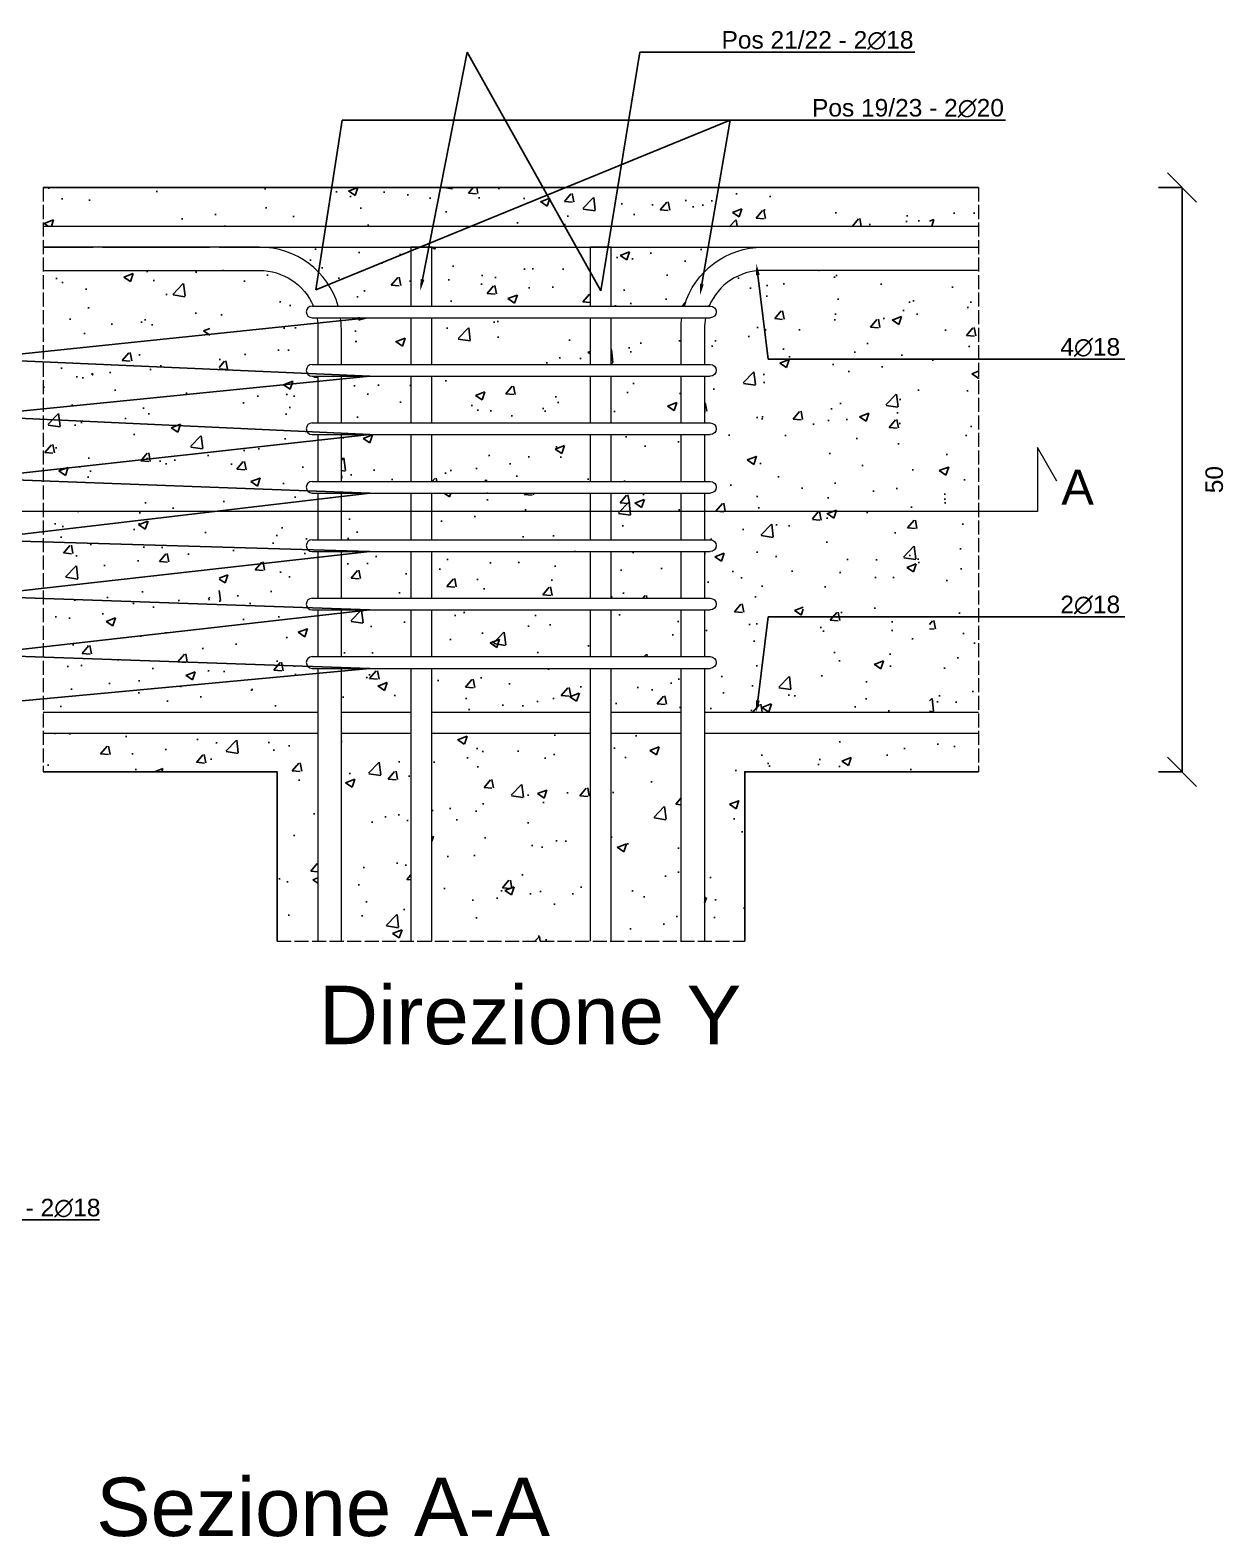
# Model space of a CAD drawing. Header units: millimetres. Extents: x -455371 to 117772, y -78417 to 116564.
# Drawn here: x -325683 to -324661, y 115198 to 116487 of the extents above; entities that cross this region are included whole.
import ezdxf
from ezdxf import colors
from ezdxf.entities.mleader import LeaderData, LeaderLine
from ezdxf.math import Vec2, Vec3

# ---------------------------------------------------------------- set-up
doc = ezdxf.new("R2010")
doc.units = ezdxf.units.MM
doc.linetypes.add('ACAD_ISO02W100', pattern=[15, 12, -3])
doc.layers.get('0').update_dxf_attribs({"color": 255})
for name, color, linetype, lineweight in [('armature', 5, 'Continuous', 18), ('Cls', 7, 'Continuous', 25), ('quote', 5, 'Continuous', 15), ('Scritte', 7, 'Continuous', 15), ('staffe', 10, 'Continuous', 15), ('tratteggio 1 a 50', 230, 'ACAD_ISO02W100', 15)]:
    doc.layers.add(name, color=color, linetype=linetype, lineweight=lineweight)
doc.layers.add('RETINI', color=253, linetype='Continuous')
doc.styles.get("Standard").update_dxf_attribs({"font": 'arial.ttf'})
doc.dimstyles.new('scala 1 a 10', dxfattribs={"dimtxt": 15, "dimasz": 25, "dimexe": 0.183, "dimexo": 0.1, "dimgap": 20, "dimtad": 2, "dimdec": 0, "dimlfac": 0.1, "dimzin": 0, "dimdsep": 46, "dimtxsty": 'Standard', "dimblk": 'OBLIQUE', "dimcen": -25, "dimadec": 0, "dimazin": 0, "dimtfac": 1, "dimtdec": 0, "dimtofl": 0, "dimtmove": 0, "dimatfit": 3, "dimfxl": 20, "dimfxlon": 1, "dimtolj": 1, "dimtzin": 0, "dimarcsym": 0})

# ---------------------------------------------------------------- blocks, each defined once
blk = doc.blocks.new('*U1378')
at = {"layer": 'staffe'}
for points in [[(-170.3, 5, 1), (-170.3, -5), (170.3, -5)], [(-170.3, 5), (170.3, 5, -1), (170.3, -5)]]:
    blk.add_lwpolyline(points, format="xyb", dxfattribs=at)
blk = doc.blocks.new('*U1377')
at = {"layer": 'armature', "color": 0, "linetype": 'ByBlock', "lineweight": -2, "transparency": 16777216}
for p in [(0, 0), (0, -50), (0, -100), (0, -150), (0, -200), (0, -250), (0, -300)]:
    blk.add_blockref('*U1378', p, dxfattribs=at)
blk = doc.blocks.new('_Oblique')
at = {"color": 0, "linetype": 'ByBlock', "lineweight": -2}
blk.add_line((-0.5, -0.5), (0.5, 0.5), dxfattribs=at)
blk = doc.blocks.new('*D2429')
at = {"layer": 'Defpoints', "color": 0, "transparency": 16777216}
for p in [(-325672.2, 116352.6), (-324698.1, 116352.6), (-325672.2, 115852.6)]:
    blk.add_point(p, dxfattribs=at)
at = {"layer": 'quote', "color": 0, "lineweight": -2, "transparency": 16777216}
for p, q in [((-324718.1, 116352.6), (-324697.9, 116352.6)), ((-324698.1, 115852.6), (-324698.1, 116352.6)), ((-324718.1, 115852.6), (-324697.9, 115852.6))]:
    blk.add_line(p, q, dxfattribs=at)
at = {"layer": 'quote', "color": 0, "lineweight": -2, "transparency": 16777216, "xscale": 25, "yscale": 25, "zscale": 25}
for p, rotation in [((-324698.1, 116352.6), 90), ((-324698.1, 115852.6), 270)]:
    blk.add_blockref('_Oblique', p, dxfattribs=dict(at, rotation=rotation))
at = {"layer": 'quote', "color": 0, "transparency": 16777216, "insert": (-324670.5, 116102.6), "char_height": 15, "attachment_point": 5, "rotation": 90}
blk.add_mtext('\\A1;50', dxfattribs=at)

msp = doc.modelspace()

# ---------------------------------------------------------------- hatches: boundary and pattern name
at = {"layer": 'RETINI'}
h = msp.add_hatch(dxfattribs=at)
h.set_pattern_fill('AR-CONC', color=256, scale=0.45)
h.paths.add_polyline_path([(-325022.2, 116281.6), (-325056.6, 116281.6, 0.300735), (-325102.6, 116251.1), (-325101.6, 116251.1, -0.999848), (-325101.6, 116241.1), (-325105.6, 116241.1, 0.048213), (-325106.6, 116231.6), (-325106.6, 116201.1), (-325101.6, 116201.1, -0.999848), (-325101.6, 116191.1), (-325106.6, 116191.1), (-325106.6, 116163), (-325106.6, 116151.1), (-325101.6, 116151.1, -0.999848), (-325101.6, 116141.1), (-325106.6, 116141.1), (-325106.6, 116101.1), (-325101.6, 116101.1, -0.999848), (-325101.6, 116091.1), (-325106.6, 116091.1), (-325106.6, 116051.1), (-325101.6, 116051.1, -0.999848), (-325101.6, 116041.1), (-325106.6, 116041.1), (-325106.6, 116001.1), (-325101.6, 116001.1, -0.999848), (-325101.6, 115991.1), (-325106.6, 115991.1), (-325106.6, 115951.1), (-325101.6, 115951.1, -0.999848), (-325101.6, 115941.1), (-325106.6, 115941.1), (-325106.6, 115903.6), (-325022.2, 115903.6)])
h.paths.add_polyline_path([(-324922.2, 116281.6), (-325014.2, 116281.6), (-325014.2, 115903.6), (-324922.2, 115903.6)])
h.paths.add_polyline_path([(-324872.2, 116281.6), (-324914.2, 116281.6), (-324914.2, 115903.6), (-324872.2, 115903.6)])
h.paths.add_polyline_path([(-324872.2, 116352.6), (-325072.2, 116352.6), (-325472.2, 116352.6), (-325672.2, 116352.6), (-325672.2, 116319.6), (-325629.6, 116319.6), (-325629.6, 116323.6, -0.980879), (-325621.6, 116323.7), (-325621.6, 116319.6), (-325529.6, 116319.6), (-325529.6, 116323.6, -0.980879), (-325521.6, 116323.7), (-325521.6, 116319.6), (-325022.2, 116319.6), (-325022.2, 116323.4, -1.019494), (-325014.2, 116323.6), (-325014.2, 116319.6), (-324922.2, 116319.6), (-324922.2, 116323.4, -1.019494), (-324914.2, 116323.6), (-324914.2, 116319.6), (-324872.2, 116319.6)])
edge = h.paths.add_edge_path()
edge.add_arc((-325442.7, 115702.6), 5, 90.0176, 270.0177, ccw=False)
edge.add_arc((-325442.7, 115702.6), 5, 90.0176, 270.0177)
edge = h.paths.add_edge_path()
edge.add_line((-325472.2, 115707.6), (-325442.7, 115707.6))
edge.add_line((-325442.7, 115707.6), (-325437.2, 115707.6))
edge.add_line((-325437.2, 115707.6), (-325437.2, 115797.6))
edge.add_line((-325437.2, 115797.6), (-325442.7, 115797.6))
edge.add_arc((-325442.7, 115802.6), 5, 90.0176, 270.0177, ccw=False)
edge.add_line((-325442.7, 115807.6), (-325437.2, 115807.6))
edge.add_line((-325437.2, 115807.6), (-325437.2, 115885.6))
edge.add_line((-325437.2, 115885.6), (-325521.6, 115885.6))
edge.add_line((-325521.6, 115885.6), (-325521.6, 115881.6))
edge.add_arc((-325525.6, 115881.4), 4, -180, 2.2127, ccw=False)
edge.add_line((-325529.6, 115881.4), (-325529.6, 115885.6))
edge.add_line((-325529.6, 115885.6), (-325621.6, 115885.6))
edge.add_line((-325621.6, 115885.6), (-325621.6, 115881.6))
edge.add_arc((-325625.6, 115881.4), 4, -180, 2.2127, ccw=False)
edge.add_line((-325629.6, 115881.4), (-325629.6, 115885.6))
edge.add_line((-325629.6, 115885.6), (-325672.2, 115885.6))
edge.add_line((-325672.2, 115885.6), (-325672.2, 115852.6))
edge.add_line((-325672.2, 115852.6), (-325472.2, 115852.6))
edge.add_line((-325472.2, 115852.6), (-325472.2, 115707.6))
edge = h.paths.add_edge_path()
edge.add_line((-325106.6, 115707.6), (-325072.2, 115707.6))
edge.add_line((-325072.2, 115707.6), (-325072.2, 115852.6))
edge.add_line((-325072.2, 115852.6), (-324872.2, 115852.6))
edge.add_line((-324872.2, 115852.6), (-324872.2, 115885.6))
edge.add_line((-324872.2, 115885.6), (-324914.2, 115885.6))
edge.add_line((-324914.2, 115885.6), (-324914.2, 115881.4))
edge.add_arc((-324918.2, 115881.4), 4, -177.7873, 0, ccw=False)
edge.add_line((-324922.2, 115881.2), (-324922.2, 115885.6))
edge.add_line((-324922.2, 115885.6), (-325014.2, 115885.6))
edge.add_line((-325014.2, 115885.6), (-325014.2, 115881.4))
edge.add_arc((-325018.2, 115881.4), 4, -177.7873, 0, ccw=False)
edge.add_line((-325022.2, 115881.2), (-325022.2, 115885.6))
edge.add_line((-325022.2, 115885.6), (-325106.6, 115885.6))
edge.add_line((-325106.6, 115885.6), (-325106.6, 115807.6))
edge.add_line((-325106.6, 115807.6), (-325102.2, 115807.6))
edge.add_arc((-325102.2, 115802.6), 5, -89.9825, 90, ccw=False)
edge.add_line((-325102.2, 115797.6), (-325106.6, 115797.6))
edge.add_line((-325106.6, 115797.6), (-325106.6, 115707.6))
h = msp.add_hatch(dxfattribs=at)
h.set_pattern_fill('AR-CONC', color=256, scale=0.45)
h.paths.add_polyline_path([(-325629.6, 116281.6), (-325672.2, 116281.6), (-325672.2, 115903.6), (-325629.6, 115903.6)])
h.paths.add_polyline_path([(-325529.6, 116281.6), (-325621.6, 116281.6), (-325621.6, 115903.6), (-325529.6, 115903.6)])
h.paths.add_polyline_path([(-325442.2, 116201.1), (-325437.2, 116201.1), (-325437.2, 116231.6, 0.048213), (-325438.1, 116241.1), (-325442.2, 116241.1, -1), (-325442.2, 116251.1), (-325441.1, 116251.1, 0.300735), (-325487.2, 116281.6), (-325521.6, 116281.6), (-325521.6, 115903.6), (-325437.2, 115903.6), (-325437.2, 115941.1), (-325442.2, 115941.1, -1), (-325442.2, 115951.1), (-325437.2, 115951.1), (-325437.2, 115991.1), (-325442.2, 115991.1, -1), (-325442.2, 116001.1), (-325437.2, 116001.1), (-325437.2, 116041.1), (-325442.2, 116041.1, -1), (-325442.2, 116051.1), (-325437.2, 116051.1), (-325437.2, 116091.1), (-325442.2, 116091.1, -1), (-325442.2, 116101.1), (-325437.2, 116101.1), (-325437.2, 116141.1), (-325442.2, 116141.1, -1), (-325442.2, 116151.1), (-325437.2, 116151.1), (-325437.2, 116163), (-325437.2, 116191.1), (-325442.2, 116191.1, -1)])
h.paths.add_polyline_path([(-325357.8, 116301.6), (-325487.2, 116301.6, -0.333434), (-325419.9, 116251.1), (-325357.8, 116251.1)])
h.paths.add_polyline_path([(-325204.5, 116301.6), (-325339.8, 116301.6), (-325339.8, 116251.1), (-325204.5, 116251.1)])
h.paths.add_polyline_path([(-325056.6, 116301.6), (-325186.5, 116301.6), (-325186.5, 116251.1), (-325123.8, 116251.1, -0.333434)])
h.paths.add_polyline_path([(-325126.6, 116231.6, -0.034319), (-325125.9, 116241.1), (-325186.5, 116241.1), (-325186.5, 116201.1), (-325126.6, 116201.1)])
h.paths.add_polyline_path([(-325204.5, 116241.1), (-325339.8, 116241.1), (-325339.8, 116201.1), (-325204.5, 116201.1)])
h.paths.add_polyline_path([(-325357.8, 116241.1), (-325417.8, 116241.1, -0.034319), (-325417.2, 116231.6), (-325417.2, 116201.1), (-325357.8, 116201.1)])
h.paths.add_polyline_path([(-325357.8, 116191.1), (-325417.2, 116191.1), (-325417.2, 116163), (-325417.2, 116151.1), (-325357.8, 116151.1)])
h.paths.add_polyline_path([(-325204.5, 116191.1), (-325339.8, 116191.1), (-325339.8, 116151.1), (-325204.5, 116151.1)])
h.paths.add_polyline_path([(-325126.6, 116191.1), (-325186.5, 116191.1), (-325186.5, 116151.1), (-325126.6, 116151.1), (-325126.6, 116163)])
h.paths.add_polyline_path([(-325126.6, 116141.1), (-325186.5, 116141.1), (-325186.5, 116101.1), (-325126.6, 116101.1)])
h.paths.add_polyline_path([(-325204.5, 116141.1), (-325339.8, 116141.1), (-325339.8, 116101.1), (-325204.5, 116101.1)])
h.paths.add_polyline_path([(-325357.8, 116141.1), (-325417.2, 116141.1), (-325417.2, 116101.1), (-325357.8, 116101.1)])
h.paths.add_polyline_path([(-325357.8, 116091.1), (-325417.2, 116091.1), (-325417.2, 116051.1), (-325357.8, 116051.1)])
h.paths.add_polyline_path([(-325204.5, 116091.1), (-325339.8, 116091.1), (-325339.8, 116051.1), (-325204.5, 116051.1)])
h.paths.add_polyline_path([(-325126.6, 116091.1), (-325186.5, 116091.1), (-325186.5, 116051.1), (-325126.6, 116051.1)])
h.paths.add_polyline_path([(-325126.6, 116041.1), (-325186.5, 116041.1), (-325186.5, 116001.1), (-325126.6, 116001.1)])
h.paths.add_polyline_path([(-325204.5, 116041.1), (-325339.8, 116041.1), (-325339.8, 116001.1), (-325204.5, 116001.1)])
h.paths.add_polyline_path([(-325357.8, 116041.1), (-325417.2, 116041.1), (-325417.2, 116001.1), (-325357.8, 116001.1)])
h.paths.add_polyline_path([(-325357.8, 115991.1), (-325417.2, 115991.1), (-325417.2, 115951.1), (-325357.8, 115951.1)])
h.paths.add_polyline_path([(-325204.5, 115991.1), (-325339.8, 115991.1), (-325339.8, 115951.1), (-325204.5, 115951.1)])
h.paths.add_polyline_path([(-325126.6, 115991.1), (-325186.5, 115991.1), (-325186.5, 115951.1), (-325126.6, 115951.1)])
h.paths.add_polyline_path([(-325126.6, 115941.1), (-325186.5, 115941.1), (-325186.5, 115903.6), (-325126.6, 115903.6)])
h.paths.add_polyline_path([(-325204.5, 115941.1), (-325339.8, 115941.1), (-325339.8, 115903.6), (-325204.5, 115903.6)])
h.paths.add_polyline_path([(-325357.8, 115941.1), (-325417.2, 115941.1), (-325417.2, 115903.6), (-325357.8, 115903.6)])
h.paths.add_polyline_path([(-325357.8, 115885.6), (-325417.2, 115885.6), (-325417.2, 115807.6), (-325357.8, 115807.6)])
h.paths.add_polyline_path([(-325204.5, 115885.6), (-325339.8, 115885.6), (-325339.8, 115807.6), (-325204.5, 115807.6)])
h.paths.add_polyline_path([(-325126.6, 115885.6), (-325186.5, 115885.6), (-325186.5, 115807.6), (-325126.6, 115807.6)])
h.paths.add_polyline_path([(-325126.6, 115797.6), (-325186.5, 115797.6), (-325186.5, 115707.6), (-325126.6, 115707.6)])
h.paths.add_polyline_path([(-325204.5, 115797.6), (-325339.8, 115797.6), (-325339.8, 115707.6), (-325204.5, 115707.6)])
h.paths.add_polyline_path([(-325357.8, 115797.6), (-325417.2, 115797.6), (-325417.2, 115707.6), (-325357.8, 115707.6)])

# ---------------------------------------------------------------- linework, layer by layer
at = {"layer": 'armature'}
for points in [[(-325672.2, 116319.6), (-325629.6, 116319.6)], [(-325629.6, 116319.6), (-325529.6, 116319.6)], [(-325529.6, 116319.6), (-325014.2, 116319.6)], [(-325014.2, 116319.6), (-324903.4, 116319.6)], [(-324914.2, 116319.6), (-324872.2, 116319.6)], [(-325672.2, 116301.6), (-325629.6, 116301.6)], [(-325629.6, 116301.6), (-325672.2, 116301.6)], [(-325529.6, 116301.6), (-325629.6, 116301.6)], [(-325621.6, 116301.6), (-325529.6, 116301.6)], [(-325521.6, 116301.6), (-325022.2, 116301.6)], [(-325339.8, 116251.1), (-325339.8, 116301.6), (-325357.8, 116301.6), (-325357.8, 116251.1)], [(-325186.5, 116251.1), (-325186.5, 116301.6), (-325204.5, 116301.6), (-325204.5, 116251.1)], [(-325022.2, 116301.6), (-324922.2, 116301.6)], [(-325014.2, 116301.6), (-324922.2, 116301.6)], [(-324922.2, 116301.6), (-324872.2, 116301.6)], [(-324922.2, 116301.6), (-324872.2, 116301.6)], [(-325672.2, 116281.6), (-325629.6, 116281.6)], [(-325629.6, 116281.6), (-325521.6, 116281.6)], [(-324922.2, 116281.6), (-325014.2, 116281.6)], [(-324872.2, 116281.6), (-324922.2, 116281.6)], [(-325357.8, 116241.1), (-325357.8, 116201.1)], [(-325339.8, 116201.1), (-325339.8, 116241.1)], [(-325204.5, 116241.1), (-325204.5, 116201.1)], [(-325186.5, 116201.1), (-325186.5, 116241.1)], [(-325437.2, 116191.1), (-325437.2, 116163), (-325437.2, 116151.1)], [(-325417.2, 116151.1), (-325417.2, 116163), (-325417.2, 116191.1)], [(-325357.8, 116191.1), (-325357.8, 116151.1)], [(-325339.8, 116151.1), (-325339.8, 116191.1)], [(-325204.5, 116191.1), (-325204.5, 116151.1)], [(-325186.5, 116151.1), (-325186.5, 116191.1)], [(-325126.6, 116151.1), (-325126.6, 116163), (-325126.6, 116191.1)], [(-325106.6, 116191.1), (-325106.6, 116163), (-325106.6, 116151.1)], [(-325437.2, 116141.1), (-325437.2, 116101.1)], [(-325417.2, 116101.1), (-325417.2, 116141.1)], [(-325357.8, 116141.1), (-325357.8, 116101.1)], [(-325339.8, 116101.1), (-325339.8, 116141.1)], [(-325204.5, 116141.1), (-325204.5, 116101.1)], [(-325186.5, 116101.1), (-325186.5, 116141.1)], [(-325126.6, 116101.1), (-325126.6, 116141.1)], [(-325106.6, 116141.1), (-325106.6, 116101.1)], [(-325437.2, 116091.1), (-325437.2, 116051.1)], [(-325417.2, 116051.1), (-325417.2, 116091.1)], [(-325357.8, 116091.1), (-325357.8, 116051.1)], [(-325339.8, 116051.1), (-325339.8, 116091.1)], [(-325204.5, 116091.1), (-325204.5, 116051.1)], [(-325186.5, 116051.1), (-325186.5, 116091.1)], [(-325126.6, 116051.1), (-325126.6, 116091.1)], [(-325106.6, 116091.1), (-325106.6, 116051.1)], [(-325437.2, 116041.1), (-325437.2, 116001.1)], [(-325417.2, 116001.1), (-325417.2, 116041.1)], [(-325357.8, 116041.1), (-325357.8, 116001.1)], [(-325339.8, 116001.1), (-325339.8, 116041.1)], [(-325204.5, 116041.1), (-325204.5, 116001.1)], [(-325186.5, 116001.1), (-325186.5, 116041.1)], [(-325126.6, 116001.1), (-325126.6, 116041.1)], [(-325106.6, 116041.1), (-325106.6, 116001.1)], [(-325437.2, 115991.1), (-325437.2, 115951.1)], [(-325417.2, 115951.1), (-325417.2, 115991.1)], [(-325357.8, 115991.1), (-325357.8, 115951.1)], [(-325339.8, 115951.1), (-325339.8, 115991.1)], [(-325204.5, 115991.1), (-325204.5, 115951.1)], [(-325186.5, 115951.1), (-325186.5, 115991.1)], [(-325126.6, 115951.1), (-325126.6, 115991.1)], [(-325106.6, 115991.1), (-325106.6, 115951.1)], [(-325437.2, 115941.1), (-325437.2, 115807.6)], [(-325417.2, 115807.6), (-325417.2, 115941.1)], [(-325357.8, 115941.1), (-325357.8, 115807.6)], [(-325339.8, 115807.6), (-325339.8, 115941.1)], [(-325204.5, 115941.1), (-325204.5, 115807.6)], [(-325186.5, 115807.6), (-325186.5, 115941.1)], [(-325126.6, 115807.6), (-325126.6, 115941.1)], [(-325106.6, 115941.1), (-325106.6, 115807.6)], [(-325672.2, 115903.6), (-325629.6, 115903.6)], [(-325629.6, 115903.6), (-325521.6, 115903.6)], [(-325521.6, 115903.6), (-325437.2, 115903.6)], [(-325417.2, 115903.6), (-325357.8, 115903.6)], [(-325339.8, 115903.6), (-325204.5, 115903.6)], [(-325186.5, 115903.6), (-325126.6, 115903.6)], [(-325106.6, 115903.6), (-325022.2, 115903.6)], [(-325022.2, 115903.6), (-324914.2, 115903.6)], [(-324914.2, 115903.6), (-324872.2, 115903.6)], [(-325672.2, 115885.6), (-325629.6, 115885.6)], [(-325629.6, 115885.6), (-325521.6, 115885.6)], [(-325521.6, 115885.6), (-325437.2, 115885.6)], [(-325417.2, 115885.6), (-325357.8, 115885.6)], [(-325339.8, 115885.6), (-325204.5, 115885.6)], [(-325186.5, 115885.6), (-325126.6, 115885.6)], [(-325106.6, 115885.6), (-325014.2, 115885.6)], [(-325014.2, 115885.6), (-324922.2, 115885.6)], [(-324922.2, 115885.6), (-324872.2, 115885.6)], [(-325437.2, 115807.6), (-325437.2, 115707.6)], [(-325417.2, 115707.6), (-325417.2, 115807.6)], [(-325357.8, 115807.6), (-325357.8, 115707.6)], [(-325339.8, 115707.6), (-325339.8, 115807.6)], [(-325204.5, 115807.6), (-325204.5, 115707.6)], [(-325186.5, 115707.6), (-325186.5, 115807.6)], [(-325126.6, 115707.6), (-325126.6, 115807.6)], [(-325106.6, 115807.6), (-325106.6, 115707.6)]]:
    msp.add_lwpolyline(points, dxfattribs=at)
for points in [[(-325419.9, 116251.1, 0.333434), (-325487.2, 116301.6), (-325529.6, 116301.6)], [(-325123.8, 116251.1, -0.333434), (-325056.6, 116301.6), (-325022.2, 116301.6)], [(-325521.6, 116281.6), (-325487.2, 116281.6, -0.300735), (-325441.1, 116251.1, -0.300735)], [(-325014.2, 116281.6), (-325056.6, 116281.6, 0.300735), (-325102.6, 116251.1, 0.300735)], [(-325438.1, 116241.1, -0.048213), (-325437.2, 116231.6), (-325437.2, 116201.1)], [(-325417.2, 116201.1), (-325417.2, 116231.6, 0.034319), (-325417.8, 116241.1)], [(-325126.6, 116201.1), (-325126.6, 116231.6, -0.034319), (-325125.9, 116241.1)], [(-325105.6, 116241.1, 0.048213), (-325106.6, 116231.6), (-325106.6, 116201.1)]]:
    msp.add_lwpolyline(points, format="xyb", dxfattribs=at)
at = {"layer": 'Cls'}
for points in [[(-325672.2, 116352.6), (-325472.2, 116352.6), (-325072.2, 116352.6), (-324872.2, 116352.6)], [(-325472.2, 115707.6), (-325472.2, 115852.6), (-325672.2, 115852.6)], [(-324872.2, 115852.6), (-325072.2, 115852.6), (-325072.2, 115707.6)]]:
    msp.add_lwpolyline(points, dxfattribs=at)
at = {"layer": 'quote'}
for p, q in [((-324805.2, 116101.4), (-324821.7, 116130.2)), ((-324821.7, 116130.2), (-324821.7, 116075.4)), ((-324821.7, 116075.4), (-325766.2, 116075.4))]:
    msp.add_line(p, q, dxfattribs=at)
at = {"layer": 'tratteggio 1 a 50'}
for points in [[(-325672.2, 116352.6), (-325672.2, 115852.6)], [(-324872.2, 116352.6), (-324872.2, 115852.6)], [(-325472.2, 115707.6), (-325072.2, 115707.6)]]:
    msp.add_lwpolyline(points, dxfattribs=at)

# ---------------------------------------------------------------- block references
at = {"layer": 'armature'}
msp.add_blockref('*U1377', (-325271.9, 116246.1), dxfattribs=at)

# ---------------------------------------------------------------- texts
at = {"layer": 'Scritte', "attachment_point": 1}
for s, width, heights, insert, char_height in [('\\pxt16;A', 52.404, [0], (-324801.4, 116111.1), 30), ('Direzione Y', 381.257, [89.6], (-325436.2, 115669.5), 50), ('Sezione A-A', 421.816, [0], (-325626.9, 115248.6), 50)]:
    msp.add_mtext_dynamic_manual_height_columns(s, width=width, gutter_width=12.5, heights=heights, dxfattribs=dict(at, insert=insert, char_height=char_height))

# ---------------------------------------------------------------- dimensions: what is measured, and where the dimension line sits
at = {"layer": 'quote'}
dim = msp.add_linear_dim(base=(-324698.1, 116352.6), p1=(-325672.2, 115852.6), p2=(-325672.2, 116352.6), angle=90, dimstyle='scala 1 a 10', dxfattribs=at)
dim.commit()
dim.dimension.update_dxf_attribs({"geometry": '*D2429', "text_midpoint": (-324670.5, 116102.6)})

# ---------------------------------------------------------------- leaders
ml = msp.add_multileader_mtext('Standard', dxfattribs=at)
ml.set_content('Pos 21/22 - 2∅18', color=256)
ml.set_leader_properties()
ml.build(insert=Vec2(0, 0))
ml.multileader.update_dxf_attribs({"text_left_attachment_type": 6, "text_right_attachment_type": 6, "dogleg_length": 20, "arrow_head_size": 10})
ctx = ml.context
ctx.base_point, ctx.char_height, ctx.arrow_head_size, ctx.landing_gap_size, ctx.plane_origin = Vec3(-325142, 116468.4), 15, 10, 50, Vec3(-325325.8, 116420.4)
ctx.left_attachment, ctx.right_attachment = 6, 6
notes = []
notes.append((ctx, [(0, (1, 1, 0), (-325162, 116468.4), (1, 0), 20, [(2, [(-325349.7, 116264.1), (-325309.7, 116468.4), (-325195.1, 116264.1), (-325162, 116468.4)], 0, [])])]))
ctx.mtext.insert, ctx.mtext.flow_direction = Vec3(-325092, 116486.4), 5
ml = msp.add_multileader_mtext('Standard', dxfattribs=at)
ml.set_content('Pos 19/23 - 2∅20', color=256)
ml.set_leader_properties()
ml.build(insert=Vec2(0, 0))
ml.multileader.update_dxf_attribs({"text_left_attachment_type": 6, "text_right_attachment_type": 6, "dogleg_length": 20, "arrow_head_size": 10})
ctx = ml.context
ctx.base_point, ctx.char_height, ctx.arrow_head_size, ctx.landing_gap_size, ctx.plane_origin = Vec3(-325064.6, 116410.3), 15, 10, 50, Vec3(-325112.1, 116400)
ctx.left_attachment, ctx.right_attachment = 6, 6
notes.append((ctx, [(0, (1, 1, 0), (-325084.6, 116410.3), (1, 0), 20, [(0, [(-325110.5, 116260.1), (-325084.6, 116410.3), (-325438.9, 116265), (-325416.4, 116410.3)], 0, [])])]))
ctx.mtext.insert, ctx.mtext.flow_direction = Vec3(-325014.6, 116428.3), 5
ml = msp.add_multileader_mtext('Standard', dxfattribs=at)
ml.set_content('4∅18', color=256)
ml.set_leader_properties()
ml.build(insert=Vec2(0, 0))
ml.multileader.update_dxf_attribs({"text_left_attachment_type": 6, "text_right_attachment_type": 6, "dogleg_length": 20, "arrow_head_size": 10})
ctx = ml.context
ctx.base_point, ctx.char_height, ctx.arrow_head_size, ctx.landing_gap_size, ctx.plane_origin = Vec3(-324852.2, 116205.7), 15, 10, 50, Vec3(-324747.8, 116216)
ctx.left_attachment, ctx.right_attachment = 6, 6
notes.append((ctx, [(0, (1, 1, 0), (-324872.2, 116205.7), (1, 0), 20, [(0, [(-325062.2, 116287.5), (-325052.1, 116205.7)], 0, [])])]))
ctx.mtext.insert, ctx.mtext.flow_direction = Vec3(-324802.2, 116223.7), 5
ml = msp.add_multileader_mtext('Standard', dxfattribs=at)
ml.set_content('7∅10/5', color=256)
ml.set_leader_properties()
ml.build(insert=Vec2(0, 0))
ml.multileader.update_dxf_attribs({"text_left_attachment_type": 6, "text_right_attachment_type": 6, "dogleg_length": 20, "arrow_head_size": 10})
ctx = ml.context
ctx.base_point, ctx.char_height, ctx.arrow_head_size, ctx.landing_gap_size, ctx.plane_origin = Vec3(-325919, 116259.4), 15, 10, 50, Vec3(-325501.2, 116335.5)
ctx.left_attachment, ctx.right_attachment, ctx.text_align_type = 6, 6, 2
notes.append((ctx, [(0, (1, 1, 0), (-325732.1, 116259.4), (-1, 0), 20, [(6, [(-325392.7, 116241.1), (-325732.1, 116206), (-325392.7, 116191.1), (-325732.1, 116157.1), (-325392.7, 116141.1), (-325732.1, 116103.7), (-325392.7, 116091.1), (-325732.1, 116051.1), (-325392.7, 116041.1), (-325732.1, 116003), (-325392.7, 115991.1), (-325732.1, 115952.7), (-325392.7, 115941.1), (-325732.1, 115909.5)], 0, [])])]))
ctx.mtext.insert, ctx.mtext.alignment, ctx.mtext.flow_direction = Vec3(-325802.1, 116277.4), 3, 5
ml = msp.add_multileader_mtext('Standard', dxfattribs=at)
ml.set_content('2∅18', color=256)
ml.set_leader_properties()
ml.build(insert=Vec2(0, 0))
ml.multileader.update_dxf_attribs({"text_left_attachment_type": 6, "text_right_attachment_type": 6, "dogleg_length": 20, "arrow_head_size": 10})
ctx = ml.context
ctx.base_point, ctx.char_height, ctx.arrow_head_size, ctx.landing_gap_size, ctx.plane_origin = Vec3(-324852.2, 115985.3), 15, 10, 50, Vec3(-324747.8, 115975)
ctx.left_attachment, ctx.right_attachment = 6, 6
notes.append((ctx, [(0, (1, 1, 0), (-324872.2, 115985.3), (1, 0), 20, [(0, [(-325062.2, 115903.6), (-325052.1, 115985.3)], 0, [])])]))
ctx.mtext.insert, ctx.mtext.flow_direction = Vec3(-324802.2, 116003.3), 5
ml = msp.add_multileader_mtext('Standard', dxfattribs=at)
ml.set_content('Pos 20 - 2∅18', color=256)
ml.set_leader_properties()
ml.build(insert=Vec2(0, 0))
ml.multileader.update_dxf_attribs({"text_left_attachment_type": 6, "text_right_attachment_type": 6, "dogleg_length": 20, "arrow_head_size": 10})
ctx = ml.context
ctx.base_point, ctx.char_height, ctx.arrow_head_size, ctx.landing_gap_size, ctx.plane_origin = Vec3(-325808.3, 115469.2), 15, 10, 50, Vec3(-325949.6, 115508.6)
ctx.left_attachment, ctx.right_attachment = 6, 6
notes.append((ctx, [(0, (1, 1, 0), (-325828.3, 115469.2), (1, 0), 20, [(1, [(-325950.6, 115507), (-325828.3, 115469.2), (-325949.6, 115612.6), (-325828.3, 115578)], 0, [])])]))
ctx.mtext.insert, ctx.mtext.flow_direction = Vec3(-325758.3, 115487.2), 5
for ctx, leaders in notes:
    for number, flags, end, landing, length, lines in leaders:
        leader = LeaderData()
        leader.index, (leader.has_last_leader_line, leader.has_dogleg_vector, leader.attachment_direction) = number, flags
        leader.last_leader_point, leader.dogleg_vector, leader.dogleg_length = Vec3(end), Vec3(landing), length
        for number, points, colour, breaks in lines:
            line = LeaderLine()
            line.index, line.vertices, line.color, line.breaks = number, Vec3.list(points), colors.encode_raw_color(colour), breaks
            leader.lines.append(line)
        ctx.leaders.append(leader)

doc.saveas('drawing.dxf')
